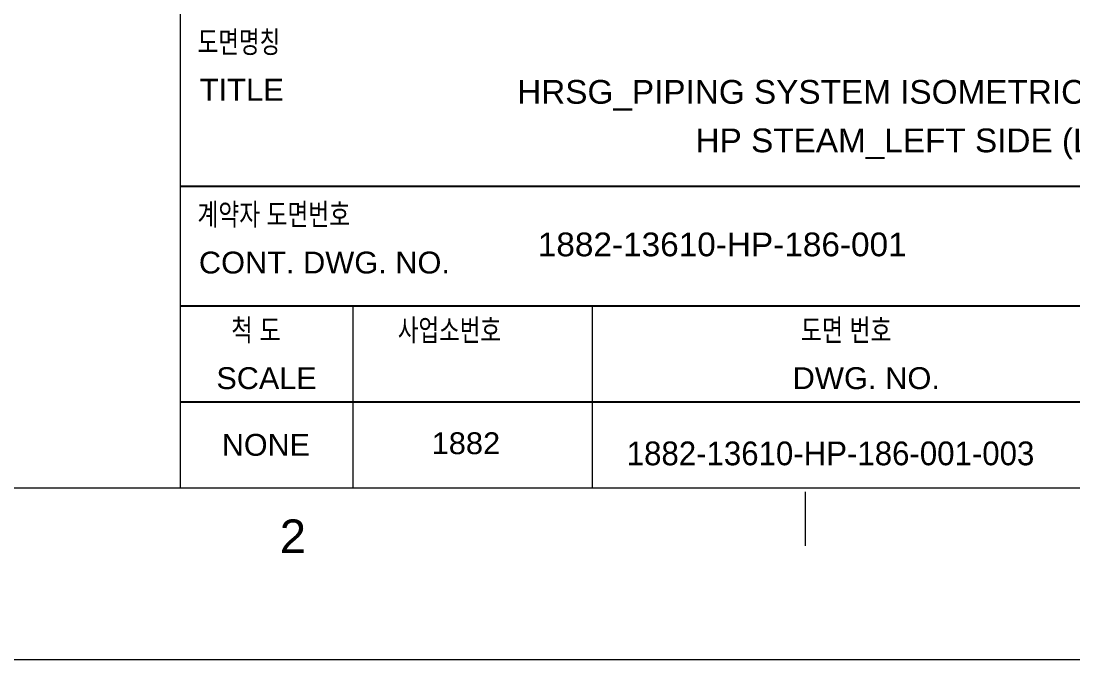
# Model space of a CAD drawing. Header units: inches. Extents: x 2106 to 2947, y -14 to 580.
# Drawn here: x 2756.2 to 2866.9, y -13.8 to 53.4 of the extents above; entities that cross this region are included whole.
import ezdxf
from ezdxf.enums import TextEntityAlignment as Align

# ---------------------------------------------------------------- set-up
doc = ezdxf.new("R2010")
doc.units = ezdxf.units.IN
doc.header["$MEASUREMENT"] = 0
for name, color, linetype in [('BG 0 -1', 7, 'Continuous'), ('BG VPORT', 7, 'Continuous'), ('FRAME', 7, 'Continuous')]:
    doc.layers.add(name, color=color, linetype=linetype)
doc.styles.add('Arial', font='arial.ttf')

msp = doc.modelspace()

# ---------------------------------------------------------------- linework, layer by layer
at = {"layer": 'BG 0 -1', "color": 7, "linetype": 'Continuous', "lineweight": 9}
for p, q in [((2772.9, 186.57), (2772.9, 4.28)), ((2791.06, 23.44), (2791.06, 4.28)), ((2816.27, 23.44), (2816.27, 4.28)), ((2131.35, 4.28), (2922.17, 4.28)), ((2838.69, 3.86), (2838.69, -1.8)), ((2947.24, -13.83), (2106.24, -13.83))]:
    msp.add_line(p, q, dxfattribs=at)
at = {"layer": 'BG VPORT', "color": 7, "linetype": 'Continuous', "lineweight": 25}
for p, q in [((2772.9, 36.05), (2922.17, 36.05)), ((2772.9, 23.44), (2922.17, 23.44)), ((2772.9, 13.36), (2922.17, 13.36))]:
    msp.add_line(p, q, dxfattribs=at)

# ---------------------------------------------------------------- texts
at = {"layer": 'BG 0 -1', "color": 7, "style": 'Arial', "width": 1.008516}
msp.add_text('2', height=3.54, dxfattribs=at).set_placement((2784.77, -0.78), align=Align.MIDDLE)
at = {"layer": 'BG VPORT', "color": 7, "style": 'Arial'}
for s, width, p in [('도면명칭', 0.752508, (2774.75, 50.08)), ('TITLE', 1.012319, (2774.96, 45.06)), ('계약자 도면번호', 0.761293, (2774.73, 31.92)), ('CONT. DWG. NO.', 1.006777, (2774.88, 26.86)), ('척 도', 0.780824, (2778.29, 19.74)), ('사업소번호', 0.752508, (2795.81, 19.74)), ('도면 번호', 0.767495, (2838.22, 19.74)), ('SCALE', 1.002175, (2776.72, 14.69)), ('DWG. NO.', 1.010364, (2837.35, 14.69)), ('NONE', 0.997208, (2777.3, 7.67)), ('1882', 1.008516, (2799.37, 7.84))]:
    msp.add_text(s, height=2.3, dxfattribs=dict(at, width=width)).set_placement(p)
at = {"layer": 'FRAME', "color": 2, "style": 'Arial'}
for s, width, p in [('HRSG_PIPING SYSTEM ISOMETRIC DRAWING FOR ', 1.003287, (2808.37, 44.73)), (' HP STEAM_LEFT SIDE (LB) ', 1.003287, (2826.17, 39.62)), ('1882-13610-HP-186-001', 1.004634, (2810.54, 28.67)), ('1882-13610-HP-186-001-003', 0.94, (2819.9, 6.67))]:
    msp.add_text(s, height=2.5, dxfattribs=dict(at, width=width)).set_placement(p)

doc.saveas('drawing.dxf')
